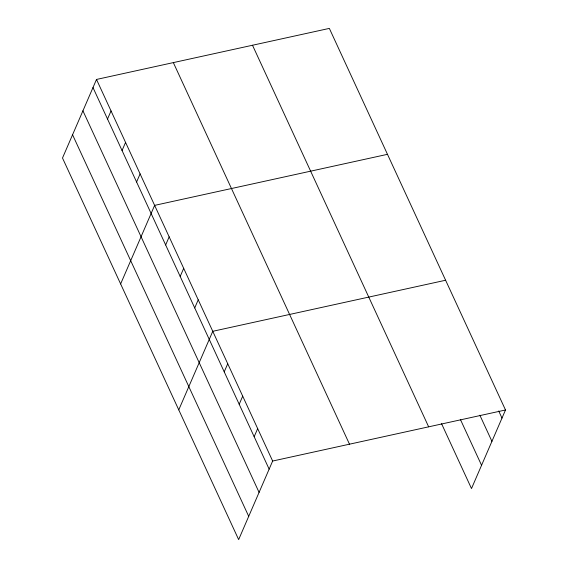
<?xml version="1.0" encoding="UTF-8"?>
<svg xmlns="http://www.w3.org/2000/svg" width="568" height="568" viewBox="0 0 568 568"><rect width="100%" height="100%" fill="white"/><g stroke="black" fill="none" stroke-linecap="round" stroke-linejoin="round"><path stroke-width="0.85" d="M96.503 79.449L62.501 158.018L238.652 539.6L272.647 461.038L96.503 79.449L329.348 28.4L505.499 409.982L471.497 488.551L441.556 423.678M107.522 119.039L111.03 110.93M122.056 150.52L125.563 142.412M136.59 182.001L140.097 173.893M120.629 283.936L154.631 205.375L387.475 154.326M165.65 244.964L169.165 236.856M180.184 276.446L183.691 268.337M194.718 307.927L198.225 299.819M178.764 409.862L212.759 331.3L445.603 280.244M224.225 371.841L227.732 363.733M239.192 404.274L242.706 396.166M254.166 436.714L257.68 428.599M272.647 461.038L505.499 409.982M498.704 410.976L501.991 418.098M479.875 415.236L491.931 441.343M460.378 419.418L481.565 465.298M252.504 45.248L428.655 426.831M173.339 62.601L349.49 444.19M92.989 87.557L269.14 469.147M82.928 110.81L259.079 492.392M72.562 134.765L248.713 516.347"/></g></svg>
